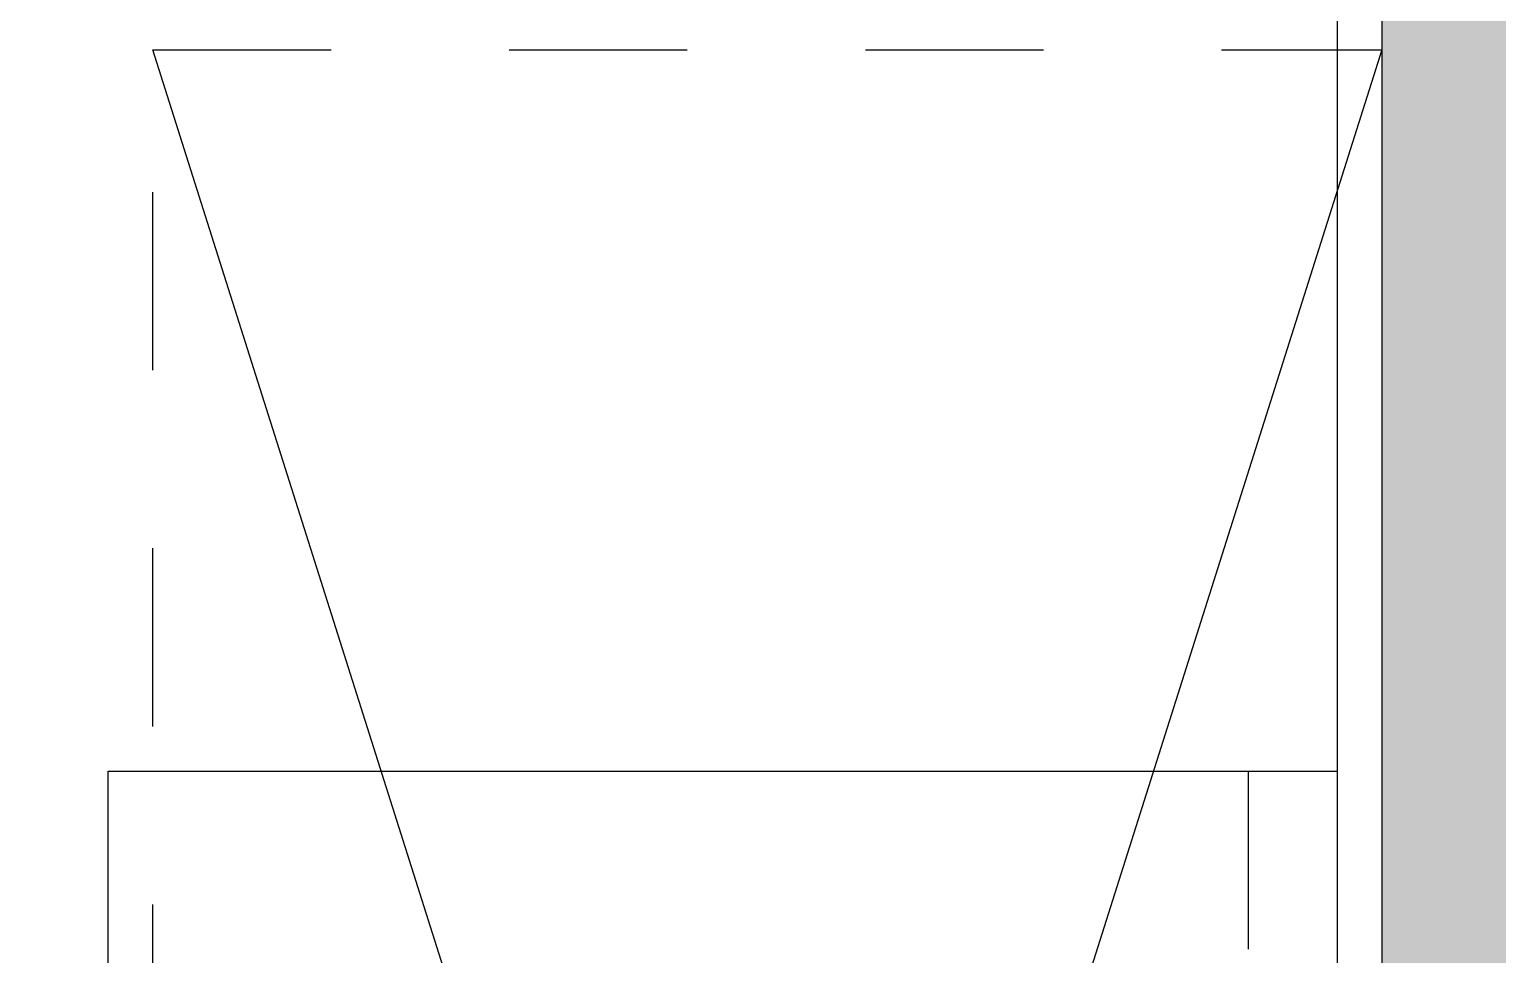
# Model space of a CAD drawing. Header units: metres. Extents: x -23 to 570, y -25 to 184.
# Drawn here: x 88.961 to 89.785, y 6.022 to 6.541 of the extents above; entities that cross this region are included whole.
import ezdxf

# ---------------------------------------------------------------- set-up
doc = ezdxf.new("R2010")
doc.units = ezdxf.units.M
doc.header["$LTSCALE"] = 0.1
doc.linetypes.add('DUPLEX SUPERIOR$0$DASHEDX2', pattern=[1.5, 1, -0.5])
doc.linetypes.add('DUPLEX SUPERIOR$0$DISCONTINU', pattern=[0.3250000029802323, 0.1749999970197678, -0.1500000059604645])
for name, color, linetype in [('DUPLEX SUPERIOR$0$1', 232, 'DUPLEX SUPERIOR$0$DASHEDX2'), ('DUPLEX SUPERIOR$0$21', 232, 'Continuous'), ('DUPLEX SUPERIOR$0$3', 2, 'Continuous'), ('DUPLEX SUPERIOR$0$4', 2, 'Continuous'), ('DUPLEX SUPERIOR$0$5', 232, 'Continuous'), ('DUPLEX SUPERIOR$0$ARQ-ALV ACAB', 4, 'Continuous'), ('DUPLEX SUPERIOR$0$ARQ-ALV OSSO', 5, 'Continuous'), ('DUPLEX SUPERIOR$0$ARQ-HID', 7, 'Continuous'), ('DUPLEX SUPERIOR$0$ARQ-MOB', 7, 'Continuous'), ('DUPLEX SUPERIOR$0$Largrill', 1, 'Continuous'), ('DUPLEX SUPERIOR$0$PA_MOB', 1, 'Continuous')]:
    doc.layers.add(name, color=color, linetype=linetype)

# ---------------------------------------------------------------- blocks, each defined once
blk = doc.blocks.new('DUPLEX SUPERIOR$0$planta duplex inferior tipo 1')
at = {"layer": 'DUPLEX SUPERIOR$0$ARQ-ALV ACAB'}
blk.add_lwpolyline([(11.07493068375636, 3.999889886526696), (11.0749339636386, 0.2600190269588851)], dxfattribs=at)
at = {"layer": 'DUPLEX SUPERIOR$0$ARQ-ALV OSSO'}
blk.add_lwpolyline([(11.09998853712318, 3.974889708841437), (11.09993411711397, 0.06501902695888484), (9.490026281357956, 0.06491053205002606), (9.490225878485166, 1.145050558936201), (9.350225447210534, 1.145050558936201)], dxfattribs=at)
blk = doc.blocks.new('*U1068')
at = {"layer": 'DUPLEX SUPERIOR$0$Largrill', "color": 254, "linetype": 'DUPLEX SUPERIOR$0$DISCONTINU'}
blk.add_lwpolyline([(-0.584999999999999, 0.5249999999999986), (-0.584999999999999, -0.1150000000000002), (0.1150000000000002, -0.1150000000000002), (0.1150000000000002, 0.5249999999999986)], close=True, dxfattribs=at)
at = {"layer": 'DUPLEX SUPERIOR$0$Largrill', "color": 0, "linetype": 'DUPLEX SUPERIOR$0$DISCONTINU'}
blk.add_lwpolyline([(-0.4699999999999989, 0.4099999999999985), (-0.4699999999999989, 0), (0, 0), (0, 0.4099999999999985)], close=True, dxfattribs=at)
blk = doc.blocks.new('DUPLEX SUPERIOR$0$layout dupl sup tipo 1')
at = {"layer": 'DUPLEX SUPERIOR$0$ARQ-MOB', "elevation": -0.1142294786950615}
blk.add_lwpolyline([(-26.31005271489093, -5.332765642278835), (-26.31005271489093, -6.183979130173697), (-25.62002320613439, -6.183979701232458), (-25.62001879170882, -5.332765597664823)], close=True, dxfattribs=at)
at = {"layer": 'DUPLEX SUPERIOR$0$PA_MOB', "color": 251, "rotation": 270}
blk.add_blockref('*U1068', (-26.19505408963298, -6.068979701232461, -0.1142294786950615), dxfattribs=at)
blk = doc.blocks.new('DUPLEX SUPERIOR$0$EST-LO-012-BAR-R00')
at = {"layer": 'DUPLEX SUPERIOR$0$3'}
h = blk.add_hatch(color=8, dxfattribs=at)
h.dxf.hatch_style = 1
h.paths.add_polyline_path([(12.99016600000016, -733.007865), (-0.004451999999901091, -733.007865), (-0.004451999999901091, -859.007865), (12.99016600000016, -859.007865)], flags=16)
h.paths.add_polyline_path([(12.99016600000016, -474.009684), (-0.004451999999901091, -474.009684), (-0.004451999999901091, -600.0096840000001), (12.99016600000016, -600.0096840000001)], flags=16)
h.paths.add_polyline_path([(12.99016600000015, -41.00671599999998), (0, -41.00671599999998), (0, -167.006716), (12.99016600000016, -167.006716)], flags=16)
h.paths.add_polyline_path([(-77.50030500000001, 296.001179), (-239.500305, 296.001179), (-239.500305, 282.9973890000001), (-77.50030500000003, 282.9973890000001)], flags=16)
h.paths.add_polyline_path([(1027.995156, -74.00190399999997), (1014.985014, -74.00190399999997), (1014.985014, -183.00198), (1012.995156, -183.00198), (1012.995156, -196.001904), (1027.995156, -196.001904)], flags=17)
h.paths.add_polyline_path([(-1534.999687, -396.002061), (-1547.999687, -396.002061), (-1547.999687, -566.99002), (-1534.999687, -566.99002), (-1534.999687, -458.0028550000001), (-1532.999904, -458.0028550000001), (-1532.999904, -445.0030369999999), (-1534.999687, -445.0030369999999)], flags=17)
h.paths.add_polyline_path([(-1547.999687, -245.000884), (-1547.999687, -74.00088400000001), (-1534.999687, -74.00088400000001), (-1534.999687, -183.000531), (-1532.999687, -183.000531), (-1532.999687, -196.000349), (-1534.999687, -196.000349), (-1534.999687, -245.000884)])
h.paths.add_polyline_path([(1027.995404, -566.99002), (1014.995404, -566.99002), (1014.995404, -458.0014820000001), (1012.995404, -458.0014820000001), (1012.995404, -444.99002), (1027.995404, -444.99002)])
h.paths.add_polyline_path([(-251.979379, -937.001358), (-251.979379, -924.001358), (-232.0044859999999, -924.000659), (-232.0044859999999, -855.000659), (-213.004486, -855.000659), (-213.004486, -924.000659), (-0.004451999999901091, -924.001358), (-0.004451999999901091, -415.003177), (-213.0112379999999, -415.003177), (-213.0112379999999, -482.000175), (-232.0112379999999, -482.000175), (-232.0112379999999, -396.003177), (280.9957769999999, -396.003177), (280.9957769999999, -409.003386), (12.9955480000001, -409.003386), (12.9955480000001, -937.001358)])
h.paths.add_polyline_path([(-517.003335, -245.000006), (-517.003335, 296.001179), (12.99461800000006, 296.001179), (12.99461800000006, -232.000209), (280.9957769999999, -232.000209), (280.9957769999999, -245), (0, -245), (0, 0), (-249.000312, 0), (-249.000312, 12.998784), (-0.0003050000000257569, 12.998784), (-0.0003050000000257569, 282.9973890000001), (-504.003335, 282.9973890000001), (-504.003335, -245.000006)])
h.paths.add_polyline_path([(-801.0000610000001, -408.999165), (-520.003335, -408.999165), (-520.003335, -395.999165), (-801.0000610000001, -395.999165)], flags=17)
h.paths.add_polyline_path([(719.496112, -409.003033), (719.496112, -396.003386), (459.9960429999999, -396.003386), (459.9960429999999, -541.004109), (472.9960429999999, -541.004109), (472.9960429999999, -409.003033)], flags=17)
h.paths.add_polyline_path([(719.496112, -232.000353), (472.9960429999999, -232.000353), (472.9960429999999, -99.99927699999998), (459.9960429999999, -99.99927699999998), (459.9960429999999, -245), (719.496112, -245)], flags=17)
h.paths.add_polyline_path([(-993.0003099999999, -541.004109), (-980.00031, -541.004109), (-980.00031, -396.003386), (-1239.500379, -396.003386), (-1239.500379, -409.003386), (-993.0003099999999, -409.003386)], flags=17)
h.paths.add_polyline_path([(-993.0003099999999, -99.99927699999998), (-993.0003099999999, -232), (-1239.500379, -232), (-1239.500379, -245), (-980.00031, -245), (-980.00031, -99.99927699999998)], flags=17)
h.paths.add_polyline_path([(-801.0000610000001, -245), (-520.003335, -245), (-520.003335, -232), (-801.0000610000001, -232)], flags=17)
h.paths.add_polyline_path([(-517.003335, -937.0022170000001), (-352.982201, -937.0022170000001), (-352.982201, -924.002217), (-504.003335, -924.002217), (-504.003335, -395.999165), (-517.003335, -395.999165)])
h.paths.add_polyline_path([(574.4795160000001, -14.00285500000001), (593.4795160000001, -14.00285500000001), (593.4795160000001, 35.99714499999999), (574.4795160000001, 35.99714499999999)])
h.paths.add_polyline_path([(574.4795160000001, -677.0005309999999), (593.4795160000001, -677.0005309999999), (593.4795160000001, -627.0005309999999), (574.4795160000001, -627.0005309999999)])
h.paths.add_polyline_path([(-1113.500883, -677.0005309999999), (-1094.500883, -677.0005309999999), (-1094.500883, -627.0005309999999), (-1113.500883, -627.0005309999999)])
h.paths.add_polyline_path([(-1113.500883, -14.00285500000001), (-1094.500883, -14.00285500000001), (-1094.500883, 35.99714499999999), (-1113.500883, 35.99714499999999)])
h.paths.add_polyline_path([(265.9957769999999, -677.0005309999999), (284.9957769999999, -677.0005309999999), (284.9957769999999, -627.0005309999999), (265.9957769999999, -627.0005309999999)])
h.paths.add_polyline_path([(265.9957769999999, -14.00285500000001), (284.9957769999999, -14.00285500000001), (284.9957769999999, 35.99714499999999), (265.9957769999999, 35.99714499999999)])
h.paths.add_polyline_path([(-805.000061, -677.0005309999999), (-786.000061, -677.0005309999999), (-786.000061, -627.0005309999999), (-805.000061, -627.0005309999999)])
h.paths.add_polyline_path([(-805.000061, -14.00285500000001), (-786.000061, -14.00285500000001), (-786.000061, 35.99714499999999), (-805.000061, 35.99714499999999)])
edge = h.paths.add_edge_path()
edge.add_line((-1547.999687, -566.99002), (-1547.999687, -396.002061))
edge.add_line((-1547.999687, -396.002061), (-1534.999687, -396.002061))
edge.add_line((-1534.999687, -396.002061), (-1534.999687, -445.0030369999999))
edge.add_line((-1534.999687, -445.0030369999999), (-1532.999904, -445.0030369999999))
edge.add_line((-1532.999904, -445.0030369999999), (-1532.999904, -458.002855))
edge.add_line((-1532.999904, -458.0028550000001), (-1534.999687, -458.0028550000001))
edge.add_line((-1534.999687, -458.0028550000001), (-1534.999687, -566.99002))
edge.add_line((-1534.999687, -566.99002), (-1547.999904, -566.99002))
edge.add_line((1027.989198, -196.001904), (1012.995156, -196.001904))
edge.add_line((1012.995156, -196.001904), (1012.995156, -183.00198))
edge.add_line((1012.995156, -183.00198), (1014.985014, -183.00198))
edge.add_line((1014.985014, -183.00198), (1014.985014, -74.00190399999997))
edge.add_line((1014.985014, -74.00190399999997), (1027.995156, -74.00190399999997))
edge.add_line((1027.995156, -74.00190399999997), (1027.995156, -196.001904))
h.paths.add_polyline_path([(-1.560016502046425, -178.4788324079127), (-1.560016502046421, -104.4252853410641), (-24.53580094952255, -104.4252853410641), (-24.53580094952255, -178.4788324079127)], flags=25)
at = {"layer": 'DUPLEX SUPERIOR$0$4'}
h = blk.add_hatch(color=8, dxfattribs=at)
h.dxf.hatch_style = 1
h.paths.add_polyline_path([(-1094.500883, 35.99714499999999), (-1113.500883, 35.99714499999999), (-1113.500883, -14.00285500000001), (-1094.500883, -14.00285500000001)])
h.paths.add_polyline_path([(-786.000061, 35.99714499999999), (-805.000061, 35.99714499999999), (-805.000061, -14.00285500000001), (-786.000061, -14.00285500000001)])
h.paths.add_polyline_path([(-980.00031, -99.99927699999998), (-993.0003099999999, -99.99927699999999), (-993.0003099999999, -232), (-1239.500379, -232), (-1239.500379, -245), (-980.00031, -244.9999999999999)])
h.paths.add_polyline_path([(-980.00031, -396.003386), (-1239.500379, -396.003386), (-1239.500379, -409.003386), (-993.0003099999999, -409.0033859999999), (-993.0003099999999, -541.004109), (-980.00031, -541.004109)])
h.paths.add_polyline_path([(-1534.999687, -396.002061), (-1547.999687, -396.002061), (-1547.999687, -566.99002), (-1534.999687, -566.99002), (-1534.999687, -458.0028550000001), (-1532.999904, -458.0028550000001), (-1532.999904, -445.0030369999999), (-1534.999687, -445.0030369999999)])
h.paths.add_polyline_path([(-2548.999343, 77.00156599999997), (-2561.999343, 77.00156599999997), (-2561.999343, -195.998214), (-2399.510997, -195.998214), (-2399.510997, -182.998214), (-2548.999343, -182.998214)], flags=17)
h.paths.add_polyline_path([(-2548.999822, -458.0049420000001), (-2399.510997, -458.0049420000001), (-2399.510997, -445.004942), (-2561.999822, -445.004942), (-2561.999822, -718.0049520000001), (-2548.999822, -718.0049520000001)], flags=17)
h.paths.add_polyline_path([(280.9957769999999, -409.003386), (459.9960429999999, -409.003386), (459.9960429999999, -396.003386), (280.9957769999999, -396.003386)])
h.paths.add_polyline_path([(1014.995404, -718.004952), (1027.995404, -718.004952), (1027.995404, -566.99002), (1014.995404, -566.99002)])
h.paths.add_polyline_path([(865.506331, -458.0014820000001), (1012.995404, -458.0014820000001), (1012.995404, -444.99002), (865.506331, -444.99002)])
h.paths.add_polyline_path([(865.506331, -196.001904), (1012.995156, -196.001904), (1012.995156, -183.00198), (865.506331, -183.00198)])
h.paths.add_polyline_path([(1014.995156, -74.00190399999997), (1027.995156, -74.00190399999997), (1027.995156, 77.00088699999998), (1014.995156, 77.00088699999998)])
h.paths.add_polyline_path([(280.9957769999999, -245), (459.9960429999999, -245), (459.9960429999999, -232.000209), (280.9957769999999, -232.000209)])
h.paths.add_polyline_path([(-57.50193599999989, -245), (0, -245), (0, -225.996934), (-57.50193599999989, -225.996934)])
h.paths.add_polyline_path([(-980.00031, -245), (-801.0000610000001, -245), (-801.0000610000001, -232), (-980.00031, -232)])
h.paths.add_polyline_path([(-980.00031, -409.0031770000001), (-801.0000610000001, -409.0031770000001), (-801.0000610000001, -395.999165), (-980.00031, -395.999165)])
h.paths.add_polyline_path([(-1547.999687, -74.00088400000001), (-1534.999687, -74.00088400000001), (-1534.999687, 77.00093200000003), (-1547.999687, 77.00093200000003)])
h.paths.add_polyline_path([(-1532.999687, -196.000349), (-1385.510847, -196.000349), (-1385.510847, -183.000531), (-1532.999687, -183.000531)])
h.paths.add_polyline_path([(-1547.999904, -718.0049759999999), (-1534.999687, -718.0049759999999), (-1534.999687, -566.99002), (-1547.999904, -566.99002)])
h.paths.add_polyline_path([(-1532.999904, -458.0028550000001), (-1385.510832, -458.0028550000001), (-1385.510832, -445.0030369999999), (-1532.999904, -445.0030369999999)])
h.paths.add_polyline_path([(-1548.000663, -396.002061), (-2253.500545, -396.002061), (-2253.500545, -409.0016850000001), (-2008.001965, -409.0016850000001), (-2008.001965, -540.996579), (-1995.001777, -540.996579), (-1995.001777, -409.00183), (-1548.000663, -409.00183)])
h.paths.add_polyline_path([(1245.999783, -327.001694), (1689.007686, -327.001694), (1689.007686, -314.001694), (1245.999783, -314.001694)])
h.paths.add_polyline_path([(-249.004459, -245.001553), (-236.004459, -245.001553), (-236.004459, -0.001553000000001248), (-249.004459, -0.001553000000001248)])
h.paths.add_polyline_path([(-1548.000446, -245.001325), (-1548.000446, -232.001024), (-1995.001965, -232.001024), (-1995.001965, -100.000624), (-2008.001965, -100.000624), (-2008.001965, -232.001325), (-2253.500545, -232.001325), (-2253.500545, -245.001325)])
h.paths.add_polyline_path([(-3223.007243, -327.001694), (-2779.99934, -327.001694), (-2779.99934, -314.001694), (-3223.007243, -314.001694)])
h.paths.add_polyline_path([(1015.01125, -327.001694), (1155.51125, -327.001694), (1155.51125, -314.001694), (1015.01125, -314.001694)])
h.paths.add_polyline_path([(-2689.510807, -327.001694), (-2549.010807, -327.001694), (-2549.010807, -314.001694), (-2689.510807, -314.001694)])
h.paths.add_polyline_path([(-3223.007243, -72.001699), (-3208.007243, -72.001699), (-3208.007243, -42.00169899999997), (-3223.007243, -42.00169899999997)])
h.paths.add_polyline_path([(-2962.007243, -72.001699), (-2947.007243, -72.001699), (-2947.007243, -42.00169899999997), (-2962.007243, -42.00169899999997)])
h.paths.add_polyline_path([(1413.007686, -72.001699), (1428.007686, -72.001699), (1428.007686, -42.00169899999997), (1413.007686, -42.00169899999997)])
h.paths.add_polyline_path([(1674.007686, -72.001699), (1689.007686, -72.001699), (1689.007686, -42.00169899999997), (1674.007686, -42.00169899999997)])
h.paths.add_polyline_path([(-3223.007243, -599.001687), (-3208.007243, -599.001687), (-3208.007243, -569.001687), (-3223.007243, -569.001687)])
h.paths.add_polyline_path([(-2962.007243, -599.001687), (-2947.007243, -599.001687), (-2947.007243, -569.001687), (-2962.007243, -569.001687)])
h.paths.add_polyline_path([(1413.007686, -599.001687), (1428.007686, -599.001687), (1428.007686, -569.001687), (1413.007686, -569.001687)])
h.paths.add_polyline_path([(1674.007686, -599.001687), (1689.007686, -599.001687), (1689.007686, -569.001687), (1674.007686, -569.001687)])
edge = h.paths.add_edge_path()
edge.add_line((-2399.510997, -445.004942), (-2561.999822, -445.004942))
edge.add_line((-2561.999822, -445.004942), (-2561.999822, -718.004952))
edge.add_line((-2561.999822, -718.004952), (-2548.999822, -718.004952))
edge.add_line((-2548.999822, -718.004952), (-2548.999822, -458.004942))
edge.add_line((-2548.999822, -458.0049420000001), (-2399.510997, -458.0049420000001))
edge.add_line((-2399.510997, -458.0049420000001), (-2399.510997, -445.0051720000001))
edge.add_line((-2561.999343, 77.00156599999997), (-2561.999343, -195.998214))
edge.add_line((-2561.999343, -195.998214), (-2399.510997, -195.998214))
edge.add_line((-2399.510997, -195.998214), (-2399.510997, -182.998214))
edge.add_line((-2399.510997, -182.998214), (-2548.999343, -182.998214))
edge.add_line((-2548.999343, -182.998214), (-2548.999343, 77.001566))
edge.add_line((-2548.999343, 77.00156599999997), (-2561.999822, 77.00156599999997))
h.paths.add_polyline_path([(-1109.165787502046, -62.83089740791269), (-1109.165787502046, -3.910365347885389), (-1132.141571949522, -3.910365347885389), (-1132.141571949522, -62.83089740791269)], flags=9)
at = {"layer": 'DUPLEX SUPERIOR$0$1'}
for points in [[(1096.993322, -435.004079), (1096.993322, -652.9994449999999)], [(1096.993322, -652.9994449999999), (1027.995404, -652.9994449999999)]]:
    blk.add_lwpolyline(points, dxfattribs=at)
at = {"layer": 'DUPLEX SUPERIOR$0$21'}
for p, q in [((1027.989198, -435.004079), (1096.993322, -652.9994449999999)), ((1027.995404, -652.9994449999999), (1096.993322, -435.004079)), ((1027.989198, -652.9994449999999), (1027.995403, -652.9801219999999))]:
    blk.add_line(p, q, dxfattribs=at)
at = {"layer": 'DUPLEX SUPERIOR$0$4'}
blk.add_lwpolyline([(1014.995404, -718.004952), (1027.995404, -718.004952), (1027.995404, -566.99002), (1014.995404, -566.99002), (1014.995404, -718.004952)], dxfattribs=at)
at = {"layer": 'DUPLEX SUPERIOR$0$5'}
blk.add_lwpolyline([(1014.995404, -718.004952), (1027.995404, -718.004952), (1027.995404, -566.99002), (1014.995404, -566.99002), (1014.995404, -718.004952)], dxfattribs=at)
blk = doc.blocks.new('DUPLEX SUPERIOR')
at = {"linetype": 'Continuous', "xscale": 0.01, "yscale": 0.01, "zscale": 0.01}
blk.add_blockref('DUPLEX SUPERIOR$0$EST-LO-012-BAR-R00', (0, 0), dxfattribs=at)
at = {"layer": 'DUPLEX SUPERIOR$0$ARQ-HID', "rotation": 180}
blk.add_blockref('DUPLEX SUPERIOR$0$planta duplex inferior tipo 1', (21.37995692169984, -3.204936396605714, -4.318356323902826e-06), dxfattribs=at)
at = {"layer": 'DUPLEX SUPERIOR$0$ARQ-MOB', "xscale": -1}
blk.add_blockref('DUPLEX SUPERIOR$0$layout dupl sup tipo 1', (-15.31499745669775, 0.05909822808665277, 0.1142294355114983), dxfattribs=at)

msp = doc.modelspace()

# ---------------------------------------------------------------- block references
at = {"rotation": 180}
msp.add_blockref('DUPLEX SUPERIOR', (100, 0), dxfattribs=at)

doc.saveas('drawing.dxf')
